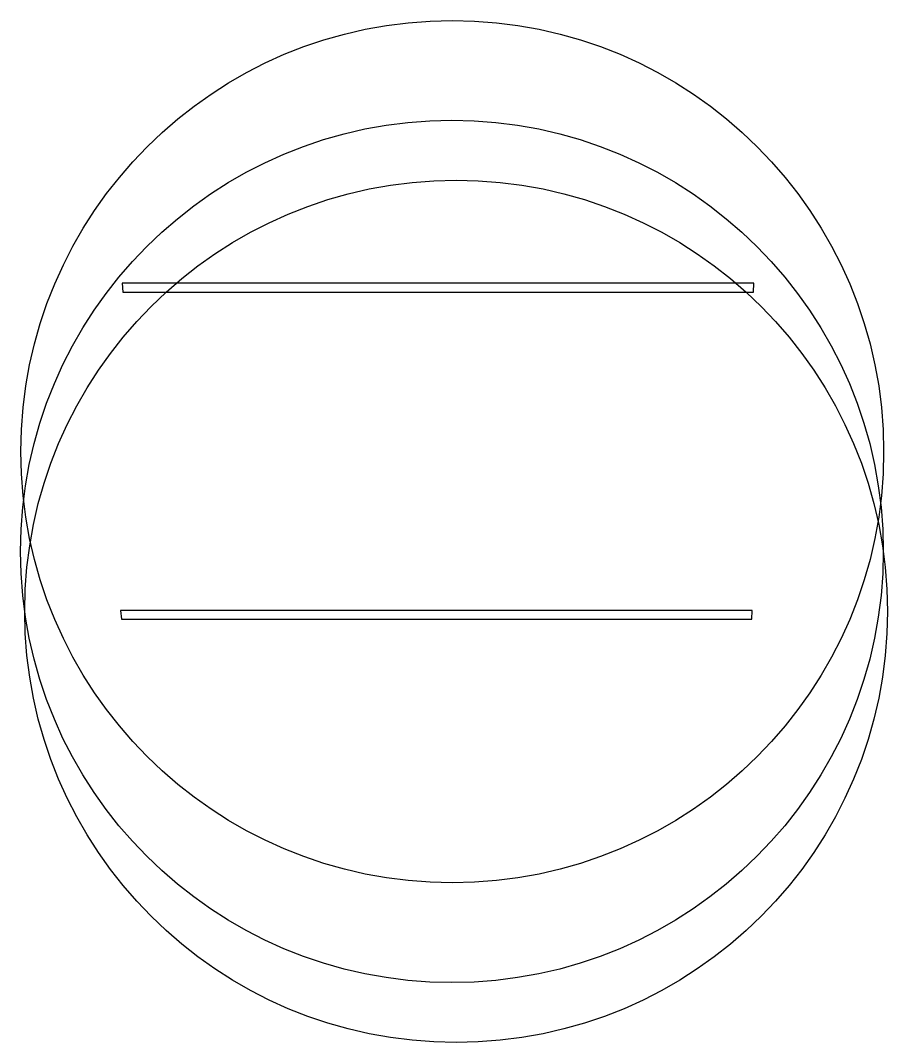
# Model space of a CAD drawing. Header units: millimetres. Extents: x -30 to 231, y -128 to 181.
import ezdxf

# ---------------------------------------------------------------- set-up
doc = ezdxf.new("R2010")
doc.units = ezdxf.units.MM
doc.layers.get('0').update_dxf_attribs({"linetype": 'CONTINUOUS', "lineweight": 25, "true_color": 0xffffff})

msp = doc.modelspace()

# ---------------------------------------------------------------- linework, layer by layer
for p, q in [((190.56, 101.33), (0.21, 101.33)), ((0.21, 101.33), (0.46, 98.67)), ((0.46, 98.67), (190.46, 98.67)), ((190.46, 98.67), (190.56, 101.33)), ((190.11, 2.67), (-0.25, 2.67)), ((-0.25, 2.67), (0, 0)), ((0, 0), (190, 0)), ((190, 0), (190.11, 2.67))]:
    msp.add_line(p, q)
for centre in [(99.7, 50.55), (99.59, 20.47), (100.87, 2.39)]:
    msp.add_circle(centre, 130)

doc.saveas('drawing.dxf')
